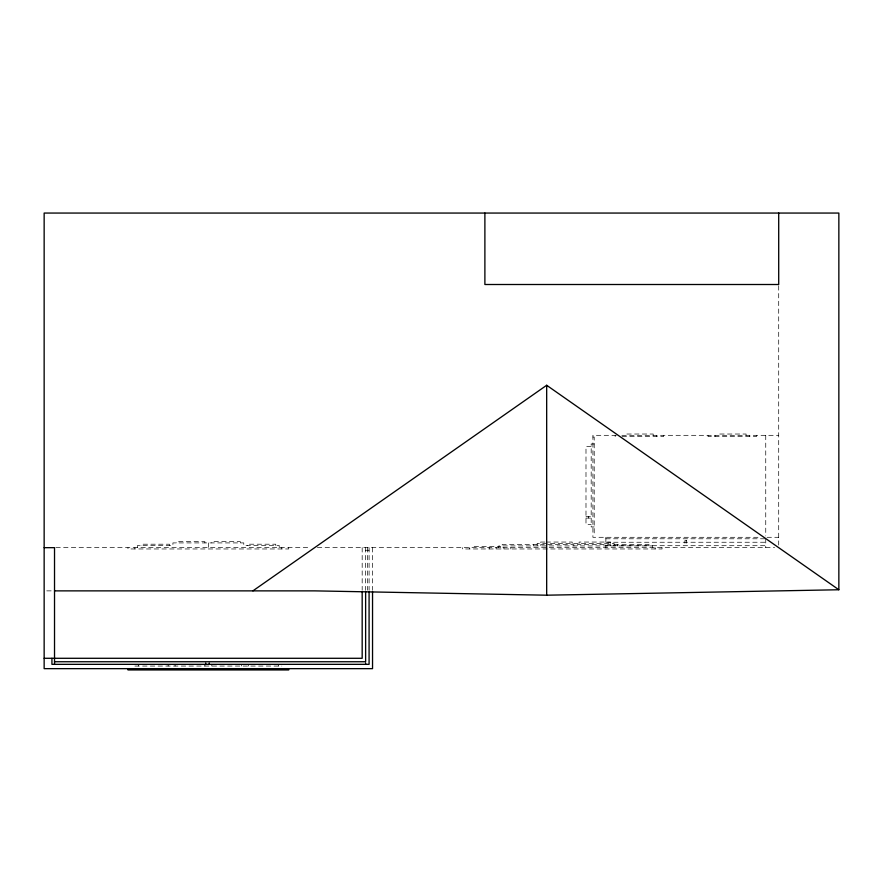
<?xml version="1.0" encoding="UTF-8"?>
<svg xmlns="http://www.w3.org/2000/svg" width="883" height="883" viewBox="0 0 883 883"><rect width="100%" height="100%" fill="white"/><g stroke="black" fill="none" stroke-linecap="round" stroke-linejoin="round"><path stroke-width="0.66" stroke-dasharray="4.42 3.31" d="M616.301 435.319L592.912 435.319L592.912 537.294L759.446 537.294M621.886 435.319L778.707 435.319M622.074 436.621L663.552 436.621L663.552 435.319M592.912 437.052L594.204 437.052L594.204 533.84L592.912 533.84M594.204 443.961L591.18 443.961L591.18 526.93L594.204 526.93M591.18 446.555L585.992 446.555L585.992 524.336L591.18 524.336M585.992 516.345L591.18 516.345M585.992 518.078L591.18 518.078M767.04 537.294L778.707 537.294M605.87 538.785L765.749 538.785M544.745 542.052L540.628 542.052L540.628 543.343M546.113 542.052L572.173 542.052L572.173 543.343M605.87 542.239L765.749 542.239M537.173 544.645L502.173 544.645L502.173 545.937M614.082 544.645L649.082 544.645L649.082 545.937M605.87 545.705L765.749 545.705M55.883 547.67L310.706 547.67M317.372 547.67L774.579 547.67M365.628 550.264L369.083 550.264M46.744 590.87L54.525 590.87M134.889 666.058L281.798 666.058M778.707 285.772L778.707 545.076M765.749 435.319L765.749 535.915M765.749 538.597L765.749 547.67M756.455 435.319L756.455 436.621L708.067 436.621L708.067 435.319M749.546 435.319L749.546 436.621M746.091 435.319L746.091 434.028L718.431 434.028L718.431 435.319M714.976 435.319L714.976 436.621M662.04 547.67L662.04 548.961L462.416 548.961L462.416 547.67M656.643 435.319L656.643 436.621M655.131 547.67L655.131 548.961M653.188 435.319L653.188 434.028L625.528 434.028L625.528 435.319M652.537 547.67L652.537 545.937L498.707 545.937L498.707 547.67M617.537 544.645L617.537 545.937M615.164 435.319L615.164 436.621M614.082 545.937L614.082 543.343L537.173 543.343L537.173 545.937M610.628 543.343L610.628 542.052L579.082 542.052L579.082 543.343M610.628 545.937L610.628 544.645L577.35 544.645L577.35 545.937M605.87 537.294L605.87 547.67M588.586 516.345L588.586 518.078M573.895 545.937L573.895 544.645L540.628 544.645L540.628 545.937M533.707 544.645L533.707 545.937M510.816 547.67L510.816 548.961M503.895 547.67L503.895 548.961M500.44 547.67L500.44 546.367L472.791 546.367L472.791 547.67M496.125 547.67L496.125 548.961M489.204 547.67L489.204 548.961M469.326 547.67L469.326 548.961M372.538 547.67L372.538 590.285M369.083 547.67L369.083 590.219M367.361 547.67L367.361 590.175M365.628 547.67L365.628 590.274M362.173 547.67L362.173 589.999M288.719 547.67L288.719 548.961L127.98 548.961L127.98 547.67M281.798 547.67L281.798 548.961M279.205 547.67L279.205 545.506L243.774 545.506L243.774 542.913L172.913 542.913L172.913 545.506L137.483 545.506L137.483 547.67M278.344 664.336L278.344 666.058M275.75 545.506L275.75 544.204L247.229 544.204L247.229 545.506M248.531 664.336L248.531 666.058M241.622 664.336L241.622 666.058M240.319 542.913L240.319 541.621L211.799 541.621L211.799 542.913M211.799 664.336L211.799 666.058M208.344 542.913L208.344 548.961M204.889 542.913L204.889 541.621L176.368 541.621L176.368 542.913M204.889 664.336L204.889 666.058M175.077 664.336L175.077 666.058M169.459 545.506L169.459 544.204L140.938 544.204L140.938 545.506M168.156 664.336L168.156 666.058M138.344 664.336L138.344 666.058M134.889 547.67L134.889 548.961M686.676 540.517L684.943 540.517L684.943 543.972L686.676 543.972L686.676 540.517"/><path stroke-width="1.32" d="M252.902 590.87L546.676 385.275L838.85 589.756L838.85 213.057L44.15 213.057L44.15 668.652L372.538 668.652L372.538 591.665M54.525 590.87L314.646 590.87L546.676 595.197L838.85 589.756M44.15 547.67L54.525 547.67L54.525 664.336M44.15 658.288L362.173 658.288L362.173 591.367M54.525 661.742L365.628 661.742L365.628 591.544M778.707 213.057L778.707 284.503L484.888 284.503L484.888 213.057M546.676 385.275L546.676 595.197M369.083 591.544L369.083 664.336L51.931 664.336L51.931 658.288M365.628 663.034L365.628 664.336M288.719 668.652L288.719 669.943L127.98 669.943L127.98 668.652M209.205 663.034L209.205 664.336M205.75 663.034L205.75 664.336"/></g></svg>
